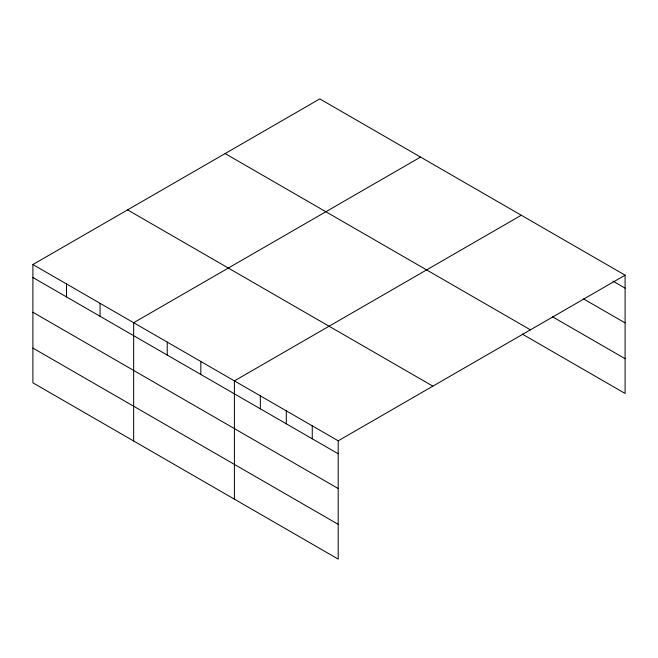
<?xml version="1.0" encoding="UTF-8"?>
<svg xmlns="http://www.w3.org/2000/svg" width="658" height="658" viewBox="0 0 658 658"><rect width="100%" height="100%" fill="white"/><g stroke="black" fill="none" stroke-linecap="round" stroke-linejoin="round"><path stroke-width="0.99" d="M338.204 488.532L338.204 440.811L32.9 264.541L32.9 382.824L338.204 559.094L338.204 488.532L32.9 312.262M522.164 334.025L625.1 393.459L625.1 275.176L319.796 98.906L32.9 264.541M420.544 157.081L133.648 322.716L133.648 440.992M521.292 215.248L234.404 380.883L234.404 499.159M338.204 440.811L625.1 275.176M612.993 281.147L625.1 288.138M583.58 298.921L625.1 322.897M552.44 316.753L625.1 358.7M225.118 153.569L530.422 329.839M127.578 209.886L432.882 386.156M32.9 277.512L338.204 453.773M32.9 348.066L338.204 524.336M312.254 425.833L312.254 438.796M286.304 410.847L286.304 423.81M260.354 395.861L260.354 408.824M200.822 361.489L200.822 374.451M167.239 342.102L167.239 355.065M100.065 303.322L100.065 316.284M66.483 283.935L66.483 296.898"/></g></svg>
